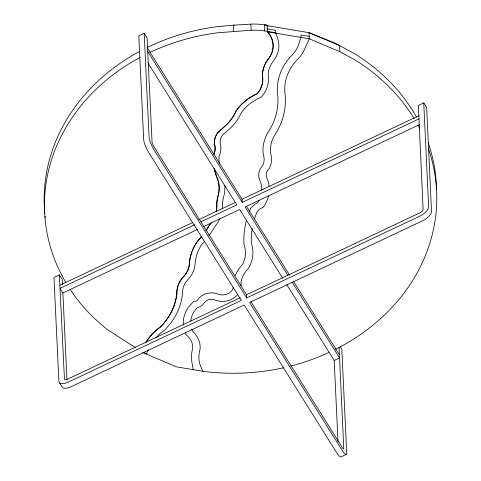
<?xml version="1.0" encoding="UTF-8"?>
<svg xmlns="http://www.w3.org/2000/svg" width="481" height="481" viewBox="0 0 481 481"><rect width="100%" height="100%" fill="white"/><g stroke="black" fill="none" stroke-linecap="round" stroke-linejoin="round"><path stroke-width="0.72" d="M249.435 211.327L250.673 208.303L251.882 206.932A20.479 17.611 -2.7 0 1 257.84 202.543L258.063 202.285A31.024 26.677 -2.7 0 0 259.085 200.505M148.25 349.771L146.561 353.733L143.47 352.429M246.555 294.763L420.689 212.458A4.016 1.846 -32 0 0 423.124 209.824L418.368 105.393L423.755 102.85L428.649 206.674A10.179 4.678 -32 0 1 419.919 216.101L246.699 297.877L246.555 294.763L153.481 145.99A4.016 0.896 64.7 0 1 152.074 142.4L147.066 37.903L144.186 33.303L138.799 35.847L143.699 139.67A10.179 2.261 64.7 0 0 148.737 152.525L241.318 300.421L68.098 382.191A10.179 4.678 -32 0 1 58.874 381.241L53.98 277.411L59.367 274.867L62.241 279.467L62.488 284.662M59.854 285.251L192.653 222.559M198.743 219.685L235.985 202.104M419.005 118.885L242.196 202.357L242.051 199.242L418.861 115.771M194.811 224.729L59.999 288.366L62.879 292.965L66.991 380.11M200.908 221.849L236.808 204.9L147.895 62.855M62.879 292.965L197.691 229.323M203.788 226.449L239.688 209.494L282.75 278.289M419.853 124.447L245.076 206.956L287.734 275.108M240.488 297.625L67.027 379.413A4.016 1.846 -32 0 1 64.454 379.148L59.367 274.867M338.011 441.642L334.187 360.455L339.568 357.912L292.123 282.113M346.188 454.407L340.801 456.95A10.179 2.261 64.7 0 1 336.772 452.91L244.192 305.014L70.972 386.79A10.179 4.678 -32 0 1 62.121 387.037L59.247 382.437M219.306 163.823A61.67 53.024 -2.7 0 1 218.963 157.377L219.089 156.277A24.976 21.477 -2.7 0 0 220.298 143.693L220.088 142.286A15.434 13.27 -2.7 0 1 222.799 134.854L228.511 129.894A57.455 49.399 -2.7 0 0 240.596 114.304L242.165 111.652A45.196 38.865 -2.7 0 1 257.966 98.689L261.225 97.162L263.155 94.763A33.183 28.529 -2.7 0 0 268.386 76.744L268.206 74.29A28.078 24.14 -2.7 0 1 272.36 62.458L274.952 58.862A32.335 27.802 -2.7 0 0 277.874 38.721L275.709 32.762L264.694 30.928A63.576 54.666 -2.7 0 0 251.136 30.243L217.592 32.786A199.916 171.897 -2.7 0 0 149.85 52.489M267.929 26.196A26.665 22.932 -2.7 0 0 267.075 25.234L264.406 24.796A63.576 54.666 -2.7 0 0 250.848 24.116L233.399 25.174L233.688 31.301M234.127 25.126L217.304 26.653A199.916 171.897 -2.7 0 0 147.571 47.306M265.169 24.916L267.075 25.234L267.364 31.367A26.665 22.932 -2.7 0 1 268.488 58.7A33.736 29.01 -2.7 0 0 262.53 75.673A27.519 23.665 -2.7 0 1 257.371 93.464A50.86 43.729 -2.7 0 0 236.129 110.889A51.792 44.535 -2.7 0 1 223.088 127.705L218.133 132.155A21.092 18.14 -2.7 0 0 214.49 143.849A19.318 16.613 -2.7 0 1 213.835 154.533M266.907 25.637L309.036 32.678L335.564 43.296L339.514 45.539M267.25 28.914L275.589 30.309L275.709 32.762M309.211 36.358L300.932 34.975L301.046 37.428L298.064 46.104A38.282 32.918 -2.7 0 1 293.536 53.565L290.801 56.415A61.135 52.567 -2.7 0 0 277.405 92.599L277.82 96.507A73.238 62.975 -2.7 0 1 270.935 127.519L268.031 132.365A46.092 39.634 -2.7 0 0 263.023 152.351L263.774 156.584A15.963 13.727 -2.7 0 1 262.782 165.26L262.199 166.041A17.605 15.133 -2.7 0 0 260.011 180.82L260.912 183.099A31.024 26.677 -2.7 0 1 261.808 190.272M283.79 367.7A200.824 172.679 -2.7 0 1 203.06 371.302L176.599 366.883L142.827 352.633M416.606 117.178A200.824 172.679 -2.7 0 0 355.032 53.986L339.526 45.545L309.036 32.678L309.325 38.811L305.429 47.312A45.725 39.316 -2.7 0 1 298.941 57.991A53.692 46.164 -2.7 0 0 284.83 92.136A80.682 69.372 -2.7 0 1 275.619 133.67A38.648 33.231 -2.7 0 0 270.605 153.679A23.413 20.13 -2.7 0 1 268.837 169.102A10.149 8.73 -2.7 0 0 267.352 179.13A38.474 33.081 -2.7 0 1 269.095 186.285M414.267 118.819A200.824 172.679 -2.7 0 0 355.321 60.119L339.814 51.677L309.325 38.811L267.195 31.77A26.665 22.932 -2.7 0 1 268.326 59.103A33.736 29.01 -2.7 0 0 262.367 76.076A27.519 23.665 -2.7 0 1 257.203 93.867A50.86 43.729 -2.7 0 0 235.961 111.291A51.792 44.535 -2.7 0 1 222.925 128.108L217.971 132.558A21.092 18.14 -2.7 0 0 214.328 144.252A19.318 16.613 -2.7 0 1 214.063 154.004M135.317 347.583L106.349 328.884L94.029 318.079A199.916 171.897 -2.7 0 1 70.118 289.328M423.755 102.85L426.635 107.443L431.529 211.273A10.179 4.678 -32 0 1 422.799 220.701L249.579 302.471L342.153 450.366A10.179 2.261 64.7 0 0 346.705 452.837L341.811 349.014L340.374 346.717M147.553 48.28L242.051 199.242M246.519 206.385L289.562 275.144M293.548 281.511L339.424 354.798M147.703 51.401L242.196 202.357M286.736 284.656L334.187 360.455M251.022 301.906L342.496 447.937A4.016 0.896 64.7 0 0 343.765 448.629L339.075 347.384M246.699 297.877L154.124 149.982A10.179 2.261 64.7 0 1 149.08 137.127L144.186 33.303M185.185 332.485L186.021 334.572L188.119 336.574A20.022 17.22 -2.7 0 1 192.719 347.679L192.178 350.439A42.52 36.562 -2.7 0 0 191.739 361.411L193.224 369.661M339.526 45.545L339.814 51.677M264.406 24.796L264.694 30.928M250.848 24.116L251.136 30.243M214.442 168.843A67.328 57.888 -2.7 0 0 217.394 178.072A37.674 32.395 -2.7 0 1 218.158 195.749A45.761 39.346 -2.7 0 0 216.859 204.178A37.103 31.902 -2.7 0 1 216.294 211.406M210.864 223.172A37.103 31.902 -2.7 0 1 209.662 224.675A103.199 88.732 -2.7 0 1 206.121 230.333M201.767 236.201A103.199 88.732 -2.7 0 1 197.685 240.933A55.447 47.673 -2.7 0 0 189.406 264.514A26.293 22.607 -2.7 0 1 182.564 277.543A30.405 26.142 -2.7 0 0 176.912 293.632A69.192 59.494 -2.7 0 1 160.57 326.731A56.8 48.84 -2.7 0 0 145.911 342.304M155.88 337.8A51.136 43.969 -2.7 0 1 162.127 331.962L164.628 330.098L167.268 327.278A74.85 64.364 -2.7 0 0 182.071 297.3L182.564 292.256A24.741 21.272 -2.7 0 1 186.418 281.283L187.837 279.683A31.95 27.471 -2.7 0 0 194.805 266.42L195.178 262.758A49.79 42.809 -2.7 0 1 201.395 245.051L203.703 242.141A108.856 93.597 -2.7 0 0 204.491 241.234M208.946 235.642A108.856 93.597 -2.7 0 0 213.54 228.794L215.602 225.775A42.761 36.766 -2.7 0 0 219.661 218.927M222.456 208.063A42.761 36.766 -2.7 0 0 222.553 205.97L222.535 203.607A40.103 34.482 -2.7 0 1 223.485 197.444L224.116 195.003A43.32 37.247 -2.7 0 0 224.807 185.666M203.06 371.302A35.077 30.159 -2.7 0 1 200.078 349.308A27.471 23.617 -2.7 0 0 192.574 331.199A26.527 22.805 -2.7 0 1 191.775 329.208M428.415 148.761A200.824 172.679 -2.7 0 1 335.437 349.368M328.673 352.621A200.824 172.679 -2.7 0 1 290.945 365.987M417.977 125.258A200.824 172.679 -2.7 0 1 419.715 128.529M190.801 320.845A26.527 22.805 -2.7 0 1 197.553 307.425A8.772 7.546 -2.7 0 0 204.233 302.699A8.478 7.287 -2.7 0 1 215.747 300.27A18.38 15.801 -2.7 0 0 237.933 294.258M241.101 285.726A18.38 15.801 -2.7 0 0 240.897 282.96A29.876 25.691 -2.7 0 1 248.473 268.446A39.785 34.211 -2.7 0 0 251.359 243.302A95.527 82.137 -2.7 0 1 252.248 228.421M268.488 196.044A38.474 33.081 -2.7 0 1 263.155 207.389A13.035 11.207 -2.7 0 0 257.293 211.315A95.527 82.137 -2.7 0 0 254.437 219.102M246.428 220.406A102.97 88.54 -2.7 0 0 243.849 240.728L243.939 244.264L244.703 246.843A32.341 27.808 -2.7 0 1 242.731 264.003L241.696 265.488A37.32 32.089 -2.7 0 0 235.167 275.787M233.417 287.301A10.907 9.379 -2.7 0 1 218.596 294.294L217.797 293.945A15.933 13.702 -2.7 0 0 199.188 297.865L197.264 300.505A1.323 1.136 -2.7 0 1 196.428 301.1L193.446 301.695L190.025 305.315A33.977 29.215 -2.7 0 0 183.357 325.126M65.831 282.461A199.916 171.897 -2.7 0 1 140.043 57.443M45.328 217.833A199.916 171.897 -2.7 0 1 45.148 216.342M44.829 213.354A199.916 171.897 -2.7 0 1 139.755 51.311M428.126 142.629A200.824 172.679 -2.7 0 1 436.495 189.544M145.749 342.706A56.8 48.84 -2.7 0 1 160.407 327.134A69.192 59.494 -2.7 0 0 176.749 294.035A30.405 26.142 -2.7 0 1 182.401 277.946A26.293 22.607 -2.7 0 0 189.243 264.917A55.447 47.673 -2.7 0 1 197.523 241.336A103.199 88.732 -2.7 0 0 201.605 236.604M214.021 167.983A67.328 57.888 -2.7 0 0 217.232 178.475A37.674 32.395 -2.7 0 1 217.989 196.158A45.761 39.346 -2.7 0 0 216.697 204.581A37.103 31.902 -2.7 0 1 216.131 211.808M211.442 222.547A37.103 31.902 -2.7 0 1 209.5 225.084A103.199 88.732 -2.7 0 1 205.958 230.736"/></g></svg>
